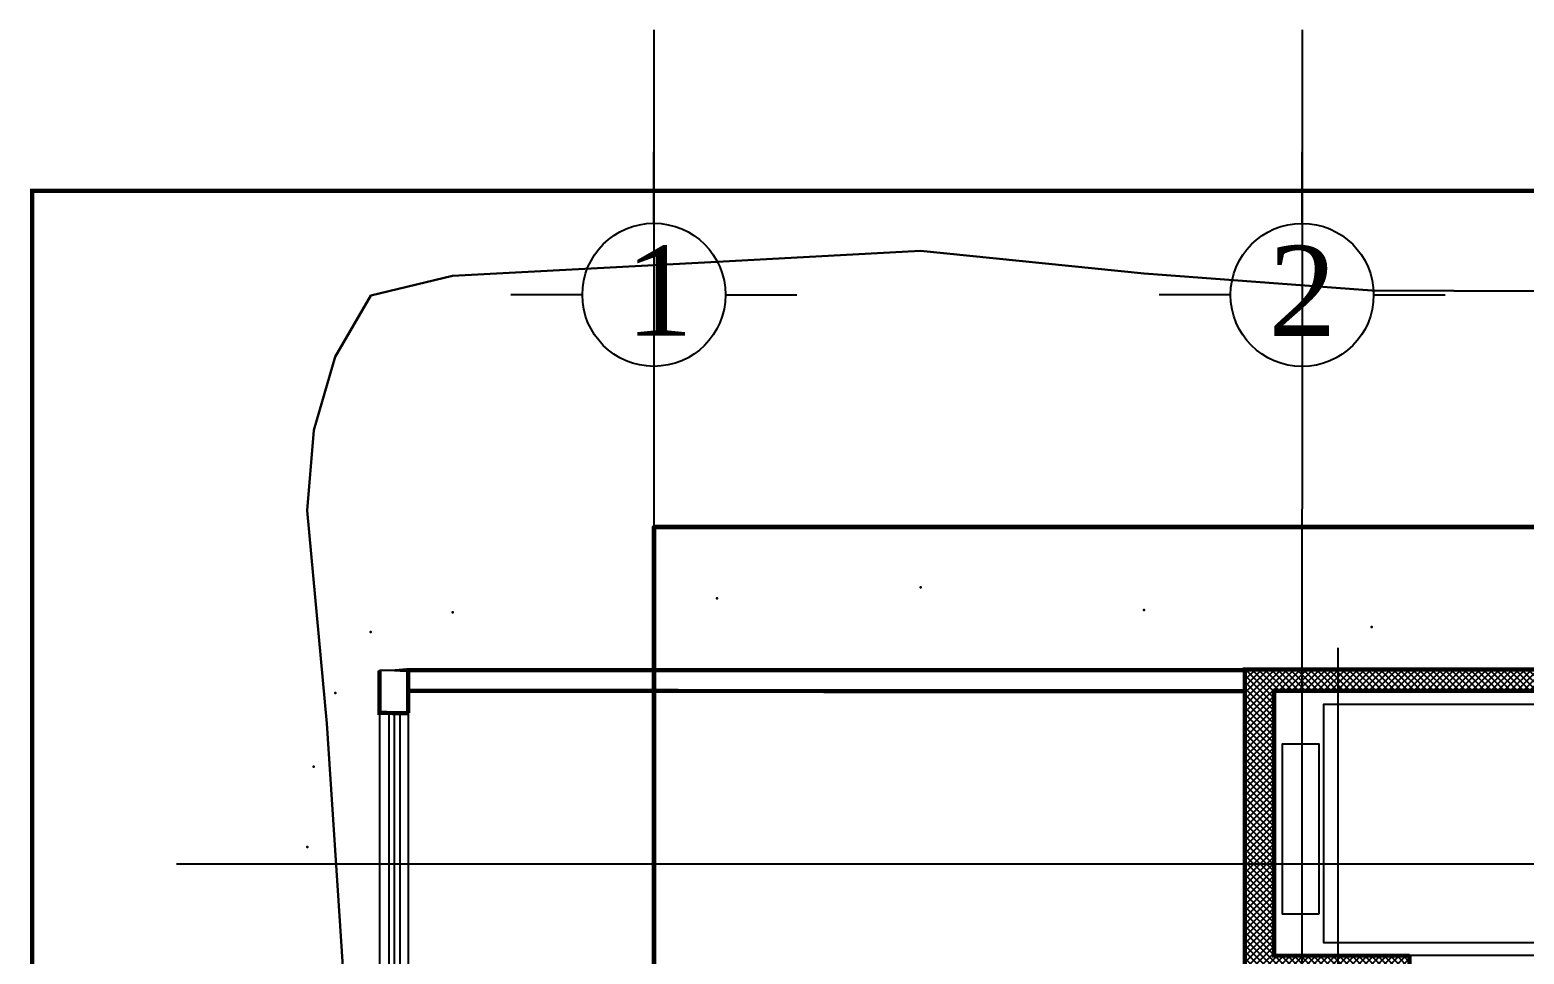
# Model space of a CAD drawing. Extents: x 285329 to 658348, y -83126 to -16980.
# Drawn here: x 312462 to 313506, y -34526 to -33880 of the extents above; entities that cross this region are included whole.
import ezdxf

# ---------------------------------------------------------------- set-up
doc = ezdxf.new("R2010")
doc.units = 0
for name, color, linetype in [('AXIS', 1, 'CONTINUOUS'), ('FURNITURE', 4, 'CONTINUOUS'), ('TEXT', 3, 'CONTINUOUS'), ('WALL', 7, 'CONTINUOUS'), ('WALL1', 2, 'CONTINUOUS')]:
    doc.layers.add(name, color=color, linetype=linetype)
doc.layers.add('excavation border', color=5, linetype='CONTINUOUS', lineweight=30)
doc.layers.add('VIS', color=8, linetype='CONTINUOUS', lineweight=18)
doc.styles.add('style2', font='romantic.ttf', dxfattribs={"height": 50})

# ---------------------------------------------------------------- blocks, each defined once
blk = doc.blocks.new('huy')
at = {"layer": 'AXIS'}
h = blk.add_hatch(dxfattribs=at)
h.set_pattern_fill('ANSI37', color=256, style=0)
h.set_pattern_definition([(45, (-12919.70866634254, 458.9356426367303), (-2.245064030267287, 2.245064030267288), []), (135, (-12919.70866634254, 458.9356426367303), (-2.245064030267288, -2.245064030267287), [])])
h.paths.add_polyline_path([(322259.8972499387, -40340.5817583147), (322280.3039279507, -40340.5817583147), (322280.3039279507, -40155.49946518174), (322259.8972499387, -40155.49946518174)], flags=17)
h.paths.add_polyline_path([(322259.8972499387, -40340.5817583147), (322259.8972499387, -40360.58175831469), (322374.9584362348, -40360.58175831469), (322374.9584362348, -40340.5817583147)])
h.paths.add_polyline_path([(322259.8972499387, -40140.49946518176), (322259.8972499387, -40155.49946518175), (322499.9996265369, -40155.49946518174), (322499.9996265369, -40340.5817583147), (322489.9996265369, -40340.5817583147), (322489.9996265369, -40360.58175831469), (322519.9996265369, -40360.58175831469), (322519.9996265369, -40140.49946518174)])
at = {"layer": 'FURNITURE'}
blk.add_line((322489.9996265369, -40340.5817583147), (322374.9584362348, -40340.5817583147), dxfattribs=at)
at = {"layer": 'FURNITURE', "ltscale": 3}
for points in [[(322490.6131194327, -40164.9988009899), (322314.8827210778, -40164.9988009899), (322314.8827210778, -40331.44972150571), (322490.6131194327, -40331.44972150571)], [(322311.5008544343, -40311.59927164945), (322286.2250538672, -40311.59927164945), (322286.2250538672, -40192.65639038344), (322311.5008544343, -40192.65639038344)]]:
    blk.add_lwpolyline(points, close=True, dxfattribs=at)
at = {"layer": 'WALL', "ltscale": 3}
for p, q in [((322259.8972499387, -40140.49946518174), (322424.9584362347, -40140.49946518174)), ((322259.8972499387, -40140.49946518181), (322424.9584362349, -40140.49946518181)), ((322259.8972499387, -40140.49946518181), (322424.9584362349, -40140.49946518181))]:
    blk.add_line(p, q, dxfattribs=at)
at = {"layer": 'WALL', "linetype": 'Continuous', "const_width": 3}
for points in [[(322374.9584362348, -40360.58175831469), (322259.8972499387, -40360.58175831469), (322259.8972499387, -40140.49946518176), (322484.9584362349, -40140.49946518174)], [(322259.8972499387, -40140.49946518174), (322424.9584362347, -40140.49946518174)], [(322259.8972499387, -40140.49946518181), (322424.9584362349, -40140.49946518181)], [(322484.9584362349, -40140.49946518174), (322519.9996265369, -40140.49946518174), (322519.9996265369, -40360.58175831469), (322489.9996265369, -40360.58175831469)], [(322489.9996265369, -40340.5817583147), (322499.9996265369, -40340.5817583147), (322499.9996265369, -40155.49946518174), (322280.3039279507, -40155.49946518174), (322280.3039279507, -40340.5817583147), (322374.9584362348, -40340.5817583147)], [(322374.9584362348, -40340.5817583147), (322374.9584362348, -40360.58175831469)], [(322489.9996265369, -40340.5817583147), (322489.9996265369, -40360.58175831469)], [(322499.9996265369, -40340.5817583147), (322489.9996265369, -40340.5817583147), (322489.9996265369, -40360.58175831469)]]:
    blk.add_lwpolyline(points, dxfattribs=at)

msp = doc.modelspace()

# ---------------------------------------------------------------- linework, layer by layer
at = {"layer": 'AXIS'}
for p, q in [((312898.1405918565, -33880.1054967288), (312898.1561063929, -37456.98294061148)), ((313351.1609531586, -33880.17222539904), (313350.6329842255, -37464.54864370435)), ((312898.1561168456, -34015.27100916958), (312898.1561169857, -33965.27100919823)), ((313351.1609534429, -34015.33773555025), (313351.1609535849, -33965.33773558313)), ((312848.1561167343, -34065.27100899036), (312798.1561167672, -34065.27100884824)), ((312948.1561166685, -34065.27100927461), (312998.1561166357, -34065.27100941673)), ((313301.1609533336, -34065.33773537524), (313251.1609533665, -34065.33773523312)), ((313401.1609532678, -34065.33773565949), (313451.1609532349, -34065.33773580162)), ((312898.1561165613, -34115.27100910383), (312898.1561164172, -34165.27100906672)), ((313351.1609531586, -34115.33773548449), (313351.1609530165, -34165.33773545163)), ((312564.4598129008, -34462.85555062295), (314892.1736198122, -34462.8555572437))]:
    msp.add_line(p, q, dxfattribs=at)
for centre, major_axis, ratio, start_param, end_param in [((312898.1561167014, -34065.27100913247), (-17.32048254819338, -46.90416699367233), 0.9999999998559184, 1.924537385763533, 8.207722692943118), ((313351.1609533007, -34065.33773551739), (-46.90416699134913, 17.32048254733548), 0.9999999999549801, 3.49533371261988, 9.778519019799466)]:
    msp.add_ellipse(centre, major_axis=major_axis, ratio=ratio, start_param=start_param, end_param=end_param, dxfattribs=at)
at = {"layer": 'excavation border'}
msp.add_lwpolyline([(312621.288262795, -35808.7588250098), (312628.5096451414, -35630.63932682332), (312623.4084031722, -35455.59764112409), (312633.0139011545, -35323.50231150316), (312624.3171718005, -35132.60006243869), (312632.7779755542, -34989.29546097793), (312637.0055431228, -34798.60545868896), (312684.1477097113, -34695.98972388323), (312680.72979283, -34534.76076479966), (312669.4742421447, -34364.95408479083), (312655.8982744092, -34215.92397004572), (312660.477302128, -34159.94331441196), (312675.4036638636, -34108.49974799417), (312700.2300112618, -34065.78491481428), (312757.4621075047, -34051.95146044186), (312942.2740649146, -34042.29470634498), (313084.5480497261, -34034.58327681629), (313240.735958375, -34050.40962168978), (313399.894426264, -34062.33536688389), (313571.8392502592, -34062.84438760645)], dxfattribs=at)
for p in [(313084.5480497261, -34269.74878690174), (312942.2740649146, -34277.46021643042), (312757.4621075047, -34287.11697052731), (313240.735958375, -34285.57513177523), (312700.2300112618, -34300.95042489973), (313399.894426264, -34297.50087696934), (312675.4036638636, -34343.66525807962), (312660.477302128, -34395.10882449741), (312655.8982744092, -34451.08948013117)]:
    msp.add_point(p, dxfattribs=at)
at = {"layer": 'FURNITURE', "ltscale": 3}
msp.add_line((313376.2745982349, -37012.85370298355), (313376.2745982302, -34311.95565249011), dxfattribs=at)
for points in [[(312726.3691956099, -34342.59801937158), (312726.3691956099, -34342.59801937158), (312726.3691956169, -34813.31510554969), (312726.3691956169, -34813.31510554969)], [(312720.6872513223, -34357.5980193713), (312720.687251317, -34813.31510555127), (312713.029370519, -34813.31510555121), (312713.0293705224, -34357.59801936701)]]:
    msp.add_lwpolyline(points, dxfattribs=at)
at = {"layer": 'WALL', "linetype": 'Continuous', "const_width": 3}
for points in [[(314778.5291164672, -33992.52453045206), (312463.5291164703, -33992.52453045207), (312463.5291164795, -37703.52453045217), (314380.5291164855, -37703.5245304421)], [(312726.3691956082, -34327.59801936855), (312706.3691956091, -34327.59801936861), (312706.3691956089, -34342.5980193674)], [(312726.3691956082, -34327.59801936855), (313311.172221632, -34327.68415761169)], [(312726.3691956082, -34327.59801936855), (312726.3691956099, -34342.59801937158)], [(312726.3691956098, -34357.59801937036), (312706.3691956106, -34357.59801937043), (312706.3691956089, -34342.5980193674)], [(312726.3691956075, -34342.0906255178), (313311.1722216307, -34342.25521178497)], [(312726.3691956098, -34357.59801937036), (312726.3691956099, -34342.59801937158)]]:
    msp.add_lwpolyline(points, dxfattribs=at)
at = {"layer": 'WALL', "linetype": 'Continuous'}
msp.add_lwpolyline([(312706.3691956091, -34327.59801936861), (312726.3691956082, -34327.59801936855), (312726.3691956098, -34357.59801937036), (312706.3691956106, -34357.59801937043)], close=True, dxfattribs=at)
at = {"layer": 'WALL', "linetype": 'Continuous', "ltscale": 3}
for points in [[(312726.3691956097, -34358.34274623467), (312726.3691956099, -34342.59801937158)], [(312706.3691956106, -34357.59801937043), (312706.3691956073, -34813.31510555462)], [(312726.3691956097, -34358.34274623467), (312726.3691956097, -34358.34274623467)]]:
    msp.add_lwpolyline(points, dxfattribs=at)
at = {"layer": 'WALL1'}
msp.add_line((312716.8583109243, -34813.31510555092), (312716.8583109151, -34357.59801936737), dxfattribs=at)
at = {"layer": 'WALL1', "lineweight": 60}
msp.add_lwpolyline([(314443.0993179852, -36117.15052338776), (314443.0993201897, -35342.48776387984), (314443.3776303876, -34227.69004588099), (313991.4286875793, -34227.69004459309), (312898.1420995144, -34227.69478666606), (312898.1469348748, -35342.48775948954), (312898.1502949301, -36117.15051899506)], dxfattribs=at)

# ---------------------------------------------------------------- block references
at = {"layer": 'VIS', "linetype": 'Continuous', "lineweight": 5, "rotation": 359.99999983714}
msp.add_blockref('huy', (-8948.725028419758, 5813.460594813165), dxfattribs=at)

# ---------------------------------------------------------------- texts
at = {"layer": 'TEXT', "lineweight": 60, "style": 'style2'}
for s, p in [('1', (312878.1267690244, -34093.87189650962)), ('2', (313327.5993781109, -34093.93862288457))]:
    msp.add_text(s, height=62.99999995857583, rotation=359.9999998365824, dxfattribs=at).set_placement(p)

doc.saveas('drawing.dxf')
